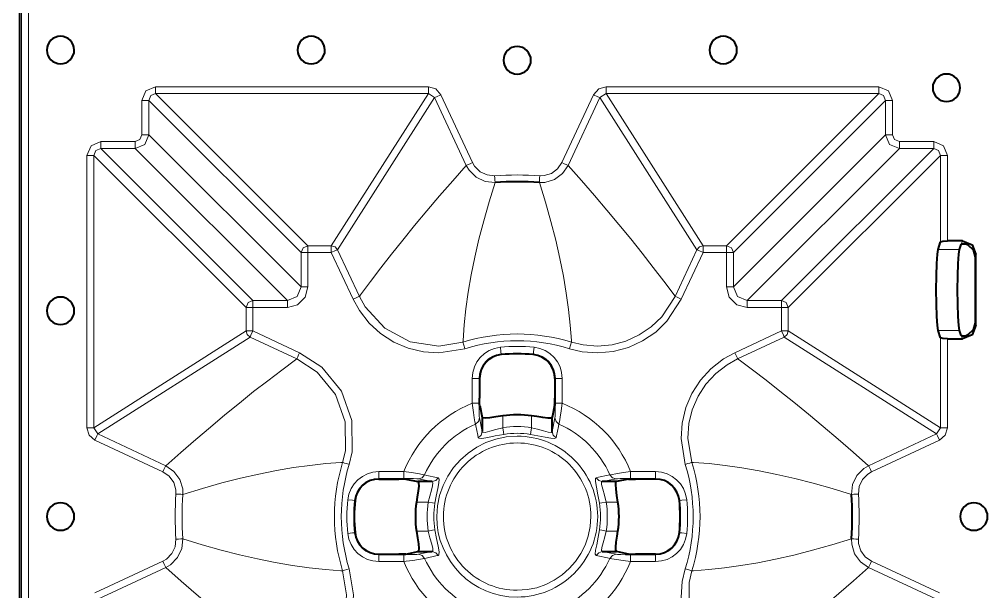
# Model space of a CAD drawing. Header units: millimetres. Extents: x 0 to 2941, y -405 to 1422.
# Drawn here: x 121.6 to 262.6, y 764.8 to 848.2 of the extents above; entities that cross this region are included whole.
import ezdxf

# ---------------------------------------------------------------- set-up
doc = ezdxf.new("R2010")
doc.units = ezdxf.units.MM
doc.layers.add('FINE', color=9, linetype='Continuous')
doc.layers.add('OUTLINE', color=7, linetype='Continuous')

msp = doc.modelspace()

# ---------------------------------------------------------------- linework, layer by layer
at = {"layer": 'FINE', "lineweight": 9}
for p, q in [((121.91, 1265.69), (121.91, 715.72)), ((122.91, 715.72), (122.91, 1265.69)), ((181.13, 838.34), (141.42, 838.34)), ((246.71, 838.34), (207.01, 838.34)), ((139.42, 836.34), (139.42, 831.33)), ((140.42, 836.34), (162.59, 814.17)), ((141.42, 837.34), (181.13, 837.34)), ((181.13, 837.34), (167, 815.17)), ((167.91, 814.59), (182.03, 836.76)), ((181.13, 837.34), (182.03, 836.76)), ((182.03, 836.76), (186.65, 826.86)), ((201.48, 826.86), (206.1, 836.76)), ((206.1, 836.76), (207.01, 837.34)), ((206.1, 836.76), (220.23, 814.59)), ((221.13, 815.17), (207.01, 837.34)), ((207.01, 837.34), (246.71, 837.34)), ((246.71, 837.34), (224.54, 815.17)), ((225.54, 814.17), (247.71, 836.34)), ((247.71, 836.34), (247.71, 831.33)), ((248.71, 831.33), (248.71, 836.34)), ((247.71, 831.33), (225.54, 809.16)), ((138.42, 830.34), (133.42, 830.34)), ((155.59, 807.17), (133.42, 829.34)), ((133.42, 829.34), (138.42, 829.34)), ((138.42, 829.34), (160.6, 807.17)), ((131.42, 828.34), (131.42, 788.63)), ((132.42, 828.34), (154.59, 806.17)), ((132.42, 788.63), (132.42, 828.34)), ((233.54, 806.17), (255.71, 828.34)), ((255.71, 828.34), (255.71, 815.72)), ((163.59, 815.17), (167, 815.17)), ((221.13, 815.17), (224.54, 815.17)), ((258.73, 815.4), (258.89, 815.88)), ((162.59, 809.16), (162.59, 814.17)), ((170.17, 807.36), (167, 814.17)), ((167.91, 814.59), (171.08, 807.78)), ((217.06, 807.78), (220.23, 814.59)), ((221.13, 814.17), (217.96, 807.36)), ((224.54, 814.17), (221.13, 814.17)), ((224.54, 809.16), (224.54, 814.17)), ((225.54, 814.17), (225.54, 809.16)), ((255.36, 814.64), (258.47, 814.64)), ((260.87, 813.87), (260.76, 813.52)), ((171.08, 807.78), (171.24, 808)), ((216.9, 808), (217.06, 807.78)), ((155.59, 807.17), (160.6, 807.17)), ((227.54, 807.17), (232.54, 807.17)), ((154.59, 802.76), (154.59, 806.17)), ((160.6, 806.17), (155.59, 806.17)), ((233.54, 806.17), (233.54, 802.76)), ((260.76, 803.94), (260.87, 803.59)), ((225.74, 799.58), (232.54, 802.76)), ((258.47, 802.82), (255.36, 802.82)), ((161.97, 798.68), (155.17, 801.85)), ((186.18, 801.36), (186.16, 801.11)), ((201.97, 801.11), (201.96, 801.36)), ((232.96, 801.85), (226.16, 798.68)), ((255.71, 801.75), (255.71, 788.63)), ((256.71, 788.63), (256.71, 801.58)), ((258.89, 801.58), (258.73, 802.06)), ((161.76, 798.52), (161.97, 798.68)), ((191.72, 799.3), (191.72, 799.38)), ((196.42, 799.38), (196.41, 799.3)), ((226.16, 798.68), (226.38, 798.52)), ((187.52, 792.2), (187.52, 795.84)), ((188.52, 795.84), (188.59, 795.84)), ((188.52, 795.84), (188.52, 792.2)), ((199.55, 795.84), (199.62, 795.84)), ((199.62, 792.2), (199.62, 795.84)), ((200.62, 795.84), (200.62, 792.2)), ((188.57, 790.08), (188.97, 788.08)), ((191.96, 788.65), (191.96, 790.37)), ((196.17, 790.37), (196.17, 788.65)), ((199.17, 788.08), (199.56, 790.08)), ((133, 787.73), (132.42, 788.63)), ((255.71, 788.63), (255.14, 787.73)), ((142.9, 783.11), (133, 787.73)), ((255.14, 787.73), (245.23, 783.11)), ((245.65, 782.2), (255.56, 786.82)), ((168.65, 783.59), (168.4, 783.58)), ((219.74, 783.58), (219.49, 783.59)), ((173.92, 782.24), (177.56, 782.24)), ((177.56, 781.24), (173.92, 781.24)), ((173.92, 781.17), (173.92, 781.24)), ((181.68, 780.79), (179.68, 781.18)), ((208.46, 781.18), (206.45, 780.79)), ((210.57, 782.24), (214.22, 782.24)), ((214.22, 781.24), (214.22, 781.17)), ((170.38, 778.04), (170.45, 778.03)), ((179.39, 777.79), (181.11, 777.79)), ((207.02, 777.79), (208.74, 777.79)), ((217.68, 778.03), (217.75, 778.04)), ((170.45, 773.35), (170.38, 773.34)), ((181.11, 773.59), (179.39, 773.59)), ((208.74, 773.59), (207.02, 773.59)), ((217.75, 773.34), (217.68, 773.35)), ((173.92, 770.14), (173.92, 770.21)), ((173.92, 770.14), (177.56, 770.14)), ((206.45, 770.59), (208.46, 770.2)), ((210.57, 770.14), (214.22, 770.14)), ((214.22, 770.21), (214.22, 770.14)), ((142.48, 769.18), (132.57, 764.56)), ((177.56, 769.14), (173.92, 769.14)), ((214.22, 769.14), (210.57, 769.14)), ((133, 763.65), (142.9, 768.27)), ((168.4, 767.8), (168.65, 767.79)), ((219.49, 767.79), (219.74, 767.8)), ((245.23, 768.27), (255.14, 763.65))]:
    msp.add_line(p, q, dxfattribs=at)
for points in [[(141.42, 838.34), (140.01, 837.75), (139.42, 836.34)], [(141.42, 838.34), (141.42, 837.65), (141.42, 837.34)], [(181.13, 838.34), (181.13, 837.65), (181.13, 837.34)], [(187.55, 827.28), (182.94, 837.18), (182.2, 838.02), (181.13, 838.34)], [(207.01, 838.34), (205.93, 838.02), (205.2, 837.18)], [(207.01, 838.34), (207.01, 837.65), (207.01, 837.34)], [(246.71, 838.34), (246.71, 837.65), (246.71, 837.34)], [(248.71, 836.34), (248.13, 837.75), (246.71, 838.34)], [(139.42, 836.34), (140.11, 836.34), (140.42, 836.34)], [(162.59, 809.16), (140.42, 831.33), (140.42, 836.34), (140.71, 837.05), (141.42, 837.34)], [(162.59, 814.17), (162.89, 814.87), (163.59, 815.17), (141.42, 837.34)], [(182.94, 837.18), (182.31, 836.89), (182.03, 836.76)], [(205.2, 837.18), (200.58, 827.28), (199.95, 826.36), (199.05, 825.71), (197.98, 825.39), (197.36, 825.37)], [(205.2, 837.18), (205.82, 836.89), (206.1, 836.76)], [(246.71, 837.34), (247.42, 837.05), (247.71, 836.34)], [(248.71, 836.34), (248.02, 836.34), (247.71, 836.34)], [(138.42, 829.34), (139.83, 829.92), (140.42, 831.33)], [(139.42, 831.33), (139.13, 830.63), (138.42, 830.34)], [(139.42, 831.33), (140.11, 831.33), (140.42, 831.33)], [(248.71, 831.33), (248.02, 831.33), (247.71, 831.33)], [(247.71, 831.33), (248.3, 829.92), (249.71, 829.34)], [(254.71, 830.34), (249.71, 830.34), (249, 830.63), (248.71, 831.33)], [(133.42, 830.34), (132.01, 829.75), (131.42, 828.34)], [(132.42, 828.34), (132.71, 829.05), (133.42, 829.34)], [(133.42, 830.34), (133.42, 829.65), (133.42, 829.34)], [(138.42, 830.34), (138.42, 829.65), (138.42, 829.34)], [(227.54, 807.17), (249.71, 829.34), (254.71, 829.34)], [(254.71, 829.34), (232.54, 807.17), (233.25, 806.87), (233.54, 806.17)], [(249.71, 830.34), (249.71, 829.65), (249.71, 829.34)], [(254.71, 830.34), (254.71, 829.65), (254.71, 829.34)], [(256.71, 815.88), (256.71, 828.34), (256.13, 829.75), (254.71, 830.34)], [(254.71, 829.34), (255.42, 829.05), (255.71, 828.34)], [(131.42, 828.34), (132.11, 828.34), (132.42, 828.34)], [(256.71, 828.34), (256.02, 828.34), (255.71, 828.34)], [(186.65, 826.86), (184.68, 824.62), (182.77, 822.42), (180.92, 820.25), (179.13, 818.11), (177.41, 816), (175.77, 813.95), (174.2, 811.94), (172.69, 809.96), (171.24, 808)], [(187.55, 827.28), (187.22, 827.12), (186.93, 826.99), (186.73, 826.9), (186.65, 826.86)], [(186.65, 826.86), (187.06, 826.16), (188.09, 825.14), (189.4, 824.52), (190.84, 824.38)], [(190.78, 825.37), (189.67, 825.49), (188.66, 825.96), (187.87, 826.74), (187.55, 827.28)], [(197.29, 824.38), (198.1, 824.4), (199.49, 824.81), (200.66, 825.67), (201.48, 826.86)], [(200.58, 827.28), (200.91, 827.12), (201.2, 826.99), (201.4, 826.9), (201.48, 826.86)], [(216.9, 808), (215.42, 809.99), (213.88, 812.01), (212.27, 814.07), (210.6, 816.15), (208.88, 818.26), (207.12, 820.37), (205.3, 822.5), (203.42, 824.66), (201.48, 826.86)], [(190.78, 825.37), (190.8, 825), (190.82, 824.69), (190.84, 824.47), (190.84, 824.38)], [(197.36, 825.37), (197.33, 825), (197.31, 824.69), (197.3, 824.47), (197.29, 824.38)], [(186.18, 801.36), (186.35, 803.62), (186.61, 805.97), (186.95, 808.4), (187.38, 810.91), (187.9, 813.5), (188.5, 816.12), (189.19, 818.8), (189.97, 821.56), (190.84, 824.38)], [(197.29, 824.38), (198.18, 821.51), (198.97, 818.71), (199.67, 815.97), (200.27, 813.32), (200.79, 810.73), (201.2, 808.27), (201.54, 805.88), (201.79, 803.58), (201.96, 801.36)], [(163.59, 814.17), (163.59, 814.85), (163.59, 815.17)], [(167, 814.17), (167, 814.85), (167, 815.17)], [(167, 815.17), (167.54, 815.01), (167.91, 814.59)], [(220.23, 814.59), (220.6, 815.01), (221.13, 815.17)], [(221.13, 814.17), (221.13, 814.85), (221.13, 815.17)], [(224.54, 814.17), (224.54, 814.85), (224.54, 815.17)], [(224.54, 815.17), (225.25, 814.87), (225.54, 814.17)], [(163.59, 814.17), (162.9, 814.17), (162.59, 814.17)], [(167, 814.17), (163.59, 814.17), (163.59, 809.16)], [(167, 814.17), (167.62, 814.46), (167.91, 814.59)], [(221.13, 814.17), (220.51, 814.46), (220.23, 814.59)], [(224.54, 814.17), (225.23, 814.17), (225.54, 814.17)], [(163.59, 809.16), (163.19, 807.66), (162.09, 806.57), (160.6, 806.17)], [(160.6, 807.17), (162.01, 807.75), (162.59, 809.16)], [(163.59, 809.16), (162.9, 809.16), (162.59, 809.16)], [(227.54, 806.17), (226.04, 806.57), (224.94, 807.66), (224.54, 809.16)], [(224.54, 809.16), (225.23, 809.16), (225.54, 809.16)], [(225.54, 809.16), (226.12, 807.75), (227.54, 807.17)], [(154.59, 806.17), (154.89, 806.87), (155.59, 807.17)], [(155.59, 806.17), (155.59, 806.85), (155.59, 807.17)], [(160.6, 806.17), (160.6, 806.85), (160.6, 807.17)], [(170.17, 807.36), (170.51, 807.52), (170.8, 807.65), (170.99, 807.75), (171.08, 807.78)], [(186.46, 800.16), (182.67, 799.55), (180.43, 799.7), (178.18, 800.24), (176.11, 801.12), (174.17, 802.37), (172.51, 803.89), (171.09, 805.71), (170.17, 807.36)], [(171.08, 807.78), (171.92, 806.26), (174.78, 803.16), (178.49, 801.18), (182.65, 800.55), (186.16, 801.11)], [(217.96, 807.36), (215.86, 804.15), (214.24, 802.59), (212.33, 801.29), (210.29, 800.35), (208.05, 799.75), (205.82, 799.55), (203.51, 799.72), (201.67, 800.16)], [(201.97, 801.11), (203.67, 800.71), (205.75, 800.54), (207.88, 800.74), (209.89, 801.27), (211.84, 802.16), (213.57, 803.33), (215.11, 804.81), (217.06, 807.78)], [(217.96, 807.36), (217.63, 807.52), (217.34, 807.65), (217.14, 807.75), (217.06, 807.78)], [(227.54, 806.17), (227.54, 806.85), (227.54, 807.17)], [(232.54, 806.17), (232.54, 806.85), (232.54, 807.17)], [(154.59, 806.17), (154.9, 806.17), (155.59, 806.17)], [(155.59, 806.17), (155.59, 802.76), (162.39, 799.58)], [(232.54, 802.76), (232.54, 806.17), (227.54, 806.17)], [(232.54, 806.17), (233.23, 806.17), (233.54, 806.17)], [(133, 787.73), (155.17, 801.85), (154.75, 802.22), (154.59, 802.76), (132.42, 788.63)], [(154.59, 802.76), (154.9, 802.76), (155.59, 802.76)], [(155.17, 801.85), (155.3, 802.13), (155.59, 802.76)], [(232.54, 802.76), (232.83, 802.13), (232.96, 801.85)], [(232.54, 802.76), (233.23, 802.76), (233.54, 802.76)], [(255.71, 788.63), (233.54, 802.76), (233.38, 802.22), (232.96, 801.85), (255.14, 787.73)], [(186.46, 800.16), (186.35, 800.51), (186.26, 800.81), (186.19, 801.02), (186.16, 801.11)], [(201.67, 800.16), (201.78, 800.51), (201.88, 800.81), (201.94, 801.02), (201.97, 801.11)], [(161.97, 798.68), (162.01, 798.76), (162.1, 798.96), (162.24, 799.25), (162.39, 799.58)], [(162.39, 799.58), (165.61, 797.49), (168.47, 793.96), (170, 789.68), (170.03, 785.13), (169.6, 783.3)], [(191.72, 799.38), (191.69, 799.68), (191.62, 800.37)], [(196.42, 799.38), (196.45, 799.68), (196.52, 800.37)], [(218.53, 783.3), (217.92, 787.08), (218.07, 789.33), (218.61, 791.58), (219.49, 793.65), (220.75, 795.59), (222.26, 797.25), (224.09, 798.67), (225.74, 799.58)], [(225.74, 799.58), (225.89, 799.25), (226.03, 798.96), (226.12, 798.76), (226.16, 798.68)], [(161.76, 798.52), (159.77, 797.04), (157.74, 795.5), (155.69, 793.9), (153.61, 792.23), (151.5, 790.5), (149.39, 788.74), (147.26, 786.92), (145.09, 785.05), (142.9, 783.11)], [(168.65, 783.59), (169.05, 785.29), (169.02, 789.5), (167.6, 793.47), (164.95, 796.74), (161.97, 798.68)], [(226.16, 798.68), (224.63, 797.83), (222.99, 796.56), (221.54, 794.98), (220.4, 793.23), (219.56, 791.27), (219.07, 789.24), (218.92, 787.1), (219.49, 783.59)], [(245.23, 783.11), (243, 785.08), (240.8, 786.99), (238.63, 788.84), (236.49, 790.63), (234.37, 792.35), (232.33, 793.98), (230.32, 795.56), (228.33, 797.07), (226.38, 798.52)], [(188.52, 795.84), (188.21, 795.84), (187.52, 795.84)], [(199.62, 795.84), (199.92, 795.84), (200.62, 795.84)], [(188.52, 792.2), (188.21, 792.2), (187.52, 792.2)], [(187.98, 789.18), (187.91, 789.5), (187.81, 790.07), (187.69, 790.87), (187.56, 791.86), (187.52, 792.2)], [(188.52, 792.2), (188.52, 791.96), (188.52, 791.26), (188.53, 790.7), (188.55, 790.3), (188.57, 790.08)], [(199.56, 790.08), (199.58, 790.29), (199.6, 790.77), (199.61, 791.44), (199.62, 792.2)], [(200.62, 792.2), (199.92, 792.2), (199.62, 792.2)], [(200.62, 792.2), (200.48, 791.12), (200.34, 790.16), (200.22, 789.49), (200.15, 789.18)], [(188.57, 790.08), (188.41, 789.55), (187.98, 789.18)], [(200.15, 789.18), (199.72, 789.55), (199.56, 790.08)], [(131.42, 788.63), (132.11, 788.63), (132.42, 788.63)], [(131.42, 788.63), (131.73, 787.56), (132.57, 786.82), (142.48, 782.2)], [(188.97, 788.08), (189.03, 787.98), (189.39, 787.97), (190.07, 788.14), (190.96, 788.4), (191.96, 788.65)], [(192.12, 787.67), (192.07, 788.01), (191.96, 788.65)], [(196.01, 787.67), (196.07, 788.01), (196.17, 788.65)], [(196.17, 788.65), (197.03, 788.44), (197.91, 788.19), (198.57, 788.01), (199, 787.95), (199.17, 788.08)], [(255.56, 786.82), (256.4, 787.56), (256.71, 788.63)], [(256.71, 788.63), (256.02, 788.63), (255.71, 788.63)], [(132.57, 786.82), (132.86, 787.44), (133, 787.73)], [(188.4, 787.19), (188.81, 787.56), (188.97, 788.08)], [(199.73, 787.19), (199.32, 787.56), (199.17, 788.08)], [(255.56, 786.82), (255.27, 787.44), (255.14, 787.73)], [(142.48, 782.2), (142.63, 782.54), (142.77, 782.83), (142.86, 783.03), (142.9, 783.11)], [(145.38, 778.91), (145.36, 779.73), (144.94, 781.11), (144.09, 782.28), (142.9, 783.11)], [(145.38, 778.91), (148.25, 779.8), (151.05, 780.59), (153.78, 781.29), (156.44, 781.89), (159.03, 782.41), (161.49, 782.83), (163.87, 783.16), (166.18, 783.41), (168.4, 783.58)], [(168.65, 783.59), (168.73, 783.57), (168.94, 783.5), (169.25, 783.41), (169.6, 783.3)], [(218.53, 783.3), (218.89, 783.41), (219.19, 783.5), (219.4, 783.57), (219.49, 783.59)], [(219.74, 783.58), (222, 783.41), (224.35, 783.15), (226.78, 782.81), (229.29, 782.38), (231.88, 781.85), (234.5, 781.25), (237.18, 780.56), (239.93, 779.78), (242.75, 778.91)], [(245.23, 783.11), (244.53, 782.7), (243.52, 781.67), (242.9, 780.36), (242.75, 778.91)], [(245.65, 782.2), (245.5, 782.54), (245.36, 782.83), (245.27, 783.03), (245.23, 783.11)], [(142.48, 782.2), (143.39, 781.57), (144.05, 780.67), (144.37, 779.6), (144.38, 778.98)], [(173.92, 782.24), (173.92, 781.55), (173.92, 781.24)], [(177.56, 782.24), (177.56, 781.55), (177.56, 781.24)], [(177.56, 782.24), (178.64, 782.1), (179.6, 781.96), (180.27, 781.84), (180.57, 781.78)], [(179.68, 781.18), (179.46, 781.2), (178.99, 781.22), (178.32, 781.24), (177.56, 781.24)], [(180.57, 781.78), (180.21, 781.35), (179.68, 781.18)], [(182.56, 781.36), (182.2, 780.95), (181.68, 780.79)], [(206.05, 777.64), (205.82, 778.88), (205.59, 779.98), (205.45, 780.82), (205.47, 781.27), (205.57, 781.36), (205.92, 781.43), (207.31, 781.73), (207.56, 781.78)], [(206.45, 780.79), (205.93, 780.95), (205.57, 781.36)], [(207.56, 781.78), (207.87, 781.85), (208.44, 781.94), (209.24, 782.07), (210.24, 782.2), (210.57, 782.24)], [(208.46, 781.18), (207.92, 781.35), (207.56, 781.78)], [(214.22, 781.24), (210.57, 781.24), (210.34, 781.24), (209.64, 781.23), (209.08, 781.22), (208.68, 781.2), (208.46, 781.18)], [(210.57, 781.24), (210.57, 781.55), (210.57, 782.24)], [(214.22, 781.24), (214.22, 781.55), (214.22, 782.24)], [(243.75, 778.98), (243.86, 780.09), (244.34, 781.09), (245.12, 781.89), (245.65, 782.2)], [(181.11, 777.79), (181.32, 778.65), (181.57, 779.53), (181.75, 780.19), (181.8, 780.62), (181.68, 780.79)], [(206.45, 780.79), (206.36, 780.73), (206.35, 780.37), (206.52, 779.69), (206.77, 778.8), (207.02, 777.79)], [(144.38, 778.98), (144.75, 778.96), (145.07, 778.94), (145.29, 778.92), (145.38, 778.91)], [(243.75, 778.98), (243.38, 778.96), (243.06, 778.94), (242.84, 778.92), (242.75, 778.91)], [(169.39, 778.14), (170.08, 778.07), (170.38, 778.04)], [(182.08, 777.64), (181.74, 777.69), (181.11, 777.79)], [(206.05, 777.64), (206.39, 777.69), (207.02, 777.79)], [(217.75, 778.04), (218.05, 778.07), (218.75, 778.14)], [(170.38, 773.34), (170.08, 773.31), (169.39, 773.24)], [(181.11, 773.59), (181.74, 773.69), (182.08, 773.75)], [(181.68, 770.59), (181.78, 770.65), (181.79, 771.02), (181.62, 771.69), (181.36, 772.58), (181.11, 773.59)], [(182.08, 773.75), (182.31, 772.5), (182.54, 771.4), (182.68, 770.56), (182.66, 770.11), (182.56, 770.03)], [(207.56, 769.6), (207.21, 769.68), (205.82, 769.97), (205.57, 770.03), (205.44, 770.24), (205.48, 770.78), (205.64, 771.6), (205.86, 772.69), (206.05, 773.75)], [(206.05, 773.75), (206.39, 773.69), (207.02, 773.59)], [(207.02, 773.59), (206.82, 772.73), (206.56, 771.85), (206.38, 771.19), (206.33, 770.76), (206.45, 770.59)], [(217.75, 773.34), (218.05, 773.31), (218.75, 773.24)], [(144.38, 772.4), (144.27, 771.29), (143.8, 770.29), (143.02, 769.49), (142.48, 769.18)], [(142.9, 768.27), (143.6, 768.68), (144.62, 769.72), (145.23, 771.03), (145.38, 772.47)], [(144.38, 772.4), (144.75, 772.42), (145.07, 772.45), (145.29, 772.46), (145.38, 772.47)], [(168.4, 767.8), (166.14, 767.98), (163.79, 768.23), (161.36, 768.57), (158.84, 769.01), (156.25, 769.53), (153.64, 770.13), (150.95, 770.82), (148.2, 771.6), (145.38, 772.47)], [(242.75, 772.47), (239.88, 771.58), (237.08, 770.79), (234.35, 770.09), (231.69, 769.49), (229.11, 768.97), (226.64, 768.55), (224.26, 768.22), (221.96, 767.97), (219.74, 767.8)], [(243.75, 772.4), (243.38, 772.42), (243.06, 772.45), (242.84, 772.46), (242.75, 772.47)], [(242.75, 772.47), (242.78, 771.65), (243.19, 770.27), (244.04, 769.1), (245.23, 768.27)], [(255.56, 764.56), (245.65, 769.18), (244.74, 769.81), (244.09, 770.71), (243.77, 771.78), (243.75, 772.4)], [(173.92, 770.14), (173.92, 769.83), (173.92, 769.14)], [(177.56, 770.14), (177.79, 770.14), (178.49, 770.15), (179.05, 770.16), (179.46, 770.18), (179.68, 770.2), (181.68, 770.59)], [(177.56, 770.14), (177.56, 769.83), (177.56, 769.14)], [(179.68, 770.2), (180.21, 770.03), (180.57, 769.6)], [(182.56, 770.03), (182.21, 769.95), (180.82, 769.65), (180.57, 769.6)], [(181.68, 770.59), (182.2, 770.43), (182.56, 770.03)], [(205.57, 770.03), (205.93, 770.43), (206.45, 770.59)], [(207.56, 769.6), (207.92, 770.03), (208.46, 770.2)], [(208.46, 770.2), (208.67, 770.18), (209.15, 770.16), (209.82, 770.14), (210.57, 770.14)], [(210.57, 769.14), (210.57, 769.83), (210.57, 770.14)], [(214.22, 769.14), (214.22, 769.83), (214.22, 770.14)], [(142.48, 769.18), (142.63, 768.84), (142.77, 768.55), (142.86, 768.36), (142.9, 768.27)], [(180.57, 769.6), (180.26, 769.54), (179.69, 769.44), (178.89, 769.31), (177.89, 769.18), (177.56, 769.14)], [(210.57, 769.14), (209.49, 769.28), (208.54, 769.42), (207.86, 769.54), (207.56, 769.6)], [(245.65, 769.18), (245.5, 768.84), (245.36, 768.55), (245.27, 768.36), (245.23, 768.27)], [(142.9, 768.27), (145.13, 766.3), (147.33, 764.39), (149.51, 762.54), (151.65, 760.76), (153.76, 759.03), (155.8, 757.4), (157.82, 755.83), (159.8, 754.31), (161.76, 752.86)], [(161.97, 752.7), (163.5, 753.55), (165.15, 754.82), (166.6, 756.4), (167.73, 758.15), (168.57, 760.12), (169.06, 762.14), (169.21, 764.28), (168.65, 767.79)], [(169.6, 768.08), (170.21, 764.3), (170.06, 762.05), (169.52, 759.8), (168.64, 757.73), (167.39, 755.79), (165.87, 754.13), (164.04, 752.71), (162.39, 751.8)], [(168.65, 767.79), (168.73, 767.81), (168.94, 767.88), (169.25, 767.97), (169.6, 768.08)], [(225.74, 751.8), (222.53, 753.89), (220.97, 755.51), (219.66, 757.43), (218.73, 759.47), (218.13, 761.7), (217.92, 763.94), (218.1, 766.25), (218.53, 768.08)], [(218.53, 768.08), (218.89, 767.97), (219.19, 767.88), (219.4, 767.81), (219.49, 767.79)], [(219.49, 767.79), (219.09, 766.09), (219.11, 761.88), (220.53, 757.91), (223.19, 754.64), (226.16, 752.7)], [(226.38, 752.86), (228.37, 754.34), (230.39, 755.88), (232.44, 757.49), (234.52, 759.15), (236.64, 760.88), (238.74, 762.64), (240.88, 764.46), (243.04, 766.33), (245.23, 768.27)]]:
    msp.add_lwpolyline(points, dxfattribs=at)
for points in [[(197.36, 825.37, 0.033099), (190.78, 825.37)], [(201.97, 801.11, 0.151876), (186.16, 801.11)], [(201.67, 800.16, 0.151863), (186.46, 800.16)], [(191.62, 800.37, 0.385496), (187.52, 795.84)], [(196.52, 800.37, 0.049525), (191.62, 800.37)], [(196.42, 799.38, 0.049515), (191.72, 799.38)], [(200.62, 795.84, 0.38553), (196.52, 800.37)], [(191.72, 799.38, 0.385547), (188.52, 795.84)], [(199.62, 795.84, 0.38552), (196.42, 799.38)], [(187.52, 792.2, 0.206662), (177.56, 782.24)], [(210.57, 782.24, 0.206656), (200.62, 792.2)], [(200.15, 789.18), (200.08, 788.84), (199.78, 787.44), (199.73, 787.19), (199.52, 787.06), (198.98, 787.1), (198.16, 787.26), (197.07, 787.48), (196.01, 787.67, 0.080573), (192.12, 787.67), (190.88, 787.45), (189.78, 787.22), (188.94, 787.07), (188.49, 787.1), (188.4, 787.19), (188.33, 787.54), (188.03, 788.94), (187.98, 789.18, 0.182773), (180.57, 781.78), (180.92, 781.7), (182.32, 781.41), (182.56, 781.36), (182.69, 781.14), (182.66, 780.6), (182.5, 779.78), (182.27, 778.69), (182.08, 777.64, 0.080622), (182.08, 773.75)], [(196.17, 788.65, 0.080657), (191.96, 788.65)], [(207.56, 781.78, 0.182781), (200.15, 789.18)], [(168.65, 783.59, 0.151871), (168.65, 767.79)], [(169.6, 783.3, 0.151877), (169.6, 768.08)], [(218.53, 768.08, 0.15187), (218.53, 783.3)], [(219.49, 767.79, 0.151871), (219.49, 783.59)], [(173.92, 782.24, 0.385527), (169.39, 778.14, 0.049516), (169.39, 773.24)], [(173.92, 781.24, 0.385528), (170.38, 778.04)], [(218.75, 778.14, 0.385519), (214.22, 782.24)], [(217.75, 778.04, 0.385524), (214.22, 781.24)], [(144.38, 778.98, 0.033066), (144.38, 772.4)], [(145.38, 778.91, 0.033086), (145.38, 772.47)], [(243.75, 772.4, 0.033069), (243.75, 778.98)], [(170.38, 778.04, 0.049522), (170.38, 773.34)], [(181.11, 777.79, 0.080633), (181.11, 773.59)], [(206.05, 773.75, 0.080633), (206.05, 777.64)], [(207.02, 773.59, 0.080606), (207.02, 777.79)], [(217.75, 773.34, 0.049515), (217.75, 778.04)], [(218.75, 773.24, 0.049516), (218.75, 778.14)], [(169.39, 773.24, 0.385531), (173.92, 769.14)], [(170.38, 773.34, 0.385537), (173.92, 770.14)], [(214.22, 770.14, 0.385528), (217.75, 773.34)], [(214.22, 769.14, 0.385515), (218.75, 773.24)], [(177.56, 769.14, 0.206662), (187.52, 759.19)], [(180.57, 769.6, 0.182788), (187.98, 762.2)], [(200.15, 762.2, 0.182777), (207.56, 769.6)], [(200.62, 759.19, 0.206644), (210.57, 769.14)]]:
    msp.add_lwpolyline(points, format="xyb", dxfattribs=at)
for points in [[(182.34, 775.69, 0.41421), (194.07, 763.96, 0.414217), (205.79, 775.69, 0.414215), (194.07, 787.42), (192.48, 787.31), (190.96, 787), (189.52, 786.49), (188.17, 785.81), (186.92, 784.96), (185.79, 783.97), (184.8, 782.84), (183.95, 781.59), (183.27, 780.24), (182.76, 778.79), (182.45, 777.27)], [(204.81, 775.69, 0.414215), (194.07, 786.43, 0.414214), (183.32, 775.69, 0.414214), (194.07, 764.95), (195.52, 765.05), (196.91, 765.33), (198.23, 765.8), (199.47, 766.42), (200.61, 767.2), (201.65, 768.11), (202.56, 769.14), (203.33, 770.29), (203.96, 771.53), (204.42, 772.85), (204.71, 774.24)]]:
    msp.add_lwpolyline(points, format="xyb", close=True, dxfattribs=at)
at = {"layer": 'OUTLINE', "lineweight": 40}
for p, q in [((255.36, 814.64), (255.71, 815.72)), ((258.89, 815.88), (256.71, 815.88)), ((258.47, 814.64), (258.7, 815.36)), ((258.7, 815.36), (258.73, 815.4)), ((260.87, 803.59), (260.87, 813.87)), ((255.71, 801.75), (255.36, 802.82)), ((256.71, 801.58), (258.89, 801.58)), ((258.73, 802.06), (258.7, 802.1)), ((188.59, 795.84), (188.59, 792.93)), ((199.55, 795.84), (199.55, 792.93)), ((188.62, 791.9), (188.97, 790.15)), ((188.97, 790.15), (188.97, 788.08)), ((199.17, 788.08), (199.17, 790.15)), ((173.92, 781.17), (176.83, 781.17)), ((177.85, 781.14), (179.6, 780.79)), ((210.28, 781.14), (208.53, 780.79)), ((214.22, 781.17), (211.31, 781.17)), ((181.68, 780.79), (179.6, 780.79)), ((208.53, 780.79), (206.45, 780.79)), ((173.92, 770.21), (176.83, 770.21)), ((177.85, 770.24), (179.6, 770.59)), ((179.6, 770.59), (181.68, 770.59)), ((206.45, 770.59), (208.53, 770.59)), ((210.28, 770.24), (208.53, 770.59)), ((214.22, 770.21), (211.31, 770.21))]:
    msp.add_line(p, q, dxfattribs=at)
for points in [[(121.58, 1265.69), (121.58, 135.69, 0.414211), (131.57, 125.7)], [(197.29, 824.38, 0.033096), (190.84, 824.38)], [(191.72, 799.3, 0.385497), (188.59, 795.84)], [(196.41, 799.3, 0.049497), (191.72, 799.3)], [(199.55, 795.84, 0.385525), (196.41, 799.3)], [(196.17, 790.37, 0.071259), (191.96, 790.37)], [(173.92, 781.17, 0.385523), (170.45, 778.03)], [(217.68, 778.03, 0.38557), (214.22, 781.17)], [(242.75, 772.47, 0.033084), (242.75, 778.91)], [(170.45, 778.03, 0.049531), (170.45, 773.35)], [(179.39, 777.79, 0.071313), (179.39, 773.59)], [(208.74, 773.59, 0.071305), (208.74, 777.79)], [(214.22, 770.21, 0.385525), (217.68, 773.35, 0.049503), (217.68, 778.03)], [(170.45, 773.35, 0.385565), (173.92, 770.21)]]:
    msp.add_lwpolyline(points, format="xyb", dxfattribs=at)
for points in [[(129.57, 843.69, 0.414201), (127.57, 845.69, 0.414226), (125.57, 843.69, 0.414201), (127.57, 841.69, 0.414226)], [(166.07, 843.69, 0.414204), (164.07, 845.69, 0.414207), (162.07, 843.69, 0.41422), (164.07, 841.69, 0.414223)], [(222.07, 843.69, 0.414201), (224.07, 841.69, 0.414201), (226.07, 843.69, 0.414226), (224.07, 845.69, 0.414226)], [(192.07, 842.19, 0.414201), (194.07, 840.19, 0.414226), (196.07, 842.19, 0.414226), (194.07, 844.19, 0.414201)], [(254.57, 838.19, 0.414201), (256.57, 836.19, 0.414226), (258.57, 838.19, 0.414226), (256.57, 840.19, 0.414201)], [(125.57, 805.69, 0.414201), (127.57, 803.69, 0.414226), (129.57, 805.69, 0.414226), (127.57, 807.69, 0.414201)], [(125.57, 775.69, 0.414201), (127.57, 773.69, 0.414226), (129.57, 775.69, 0.414226), (127.57, 777.69, 0.414201)], [(262.57, 775.69, 0.414226), (260.57, 777.69, 0.414182), (258.57, 775.69, 0.41422), (260.57, 773.69, 0.414226)]]:
    msp.add_lwpolyline(points, format="xyb", close=True, dxfattribs=at)
for points in [[(255.71, 815.72), (256.02, 815.83), (256.71, 815.88)], [(258.73, 815.4), (258.87, 815.45), (259.09, 815.46), (259.36, 815.43), (259.63, 815.33), (259.7, 815.3)], [(258.89, 815.88), (260.29, 815.29), (260.87, 813.87)], [(259.7, 815.3), (260.47, 814.56), (260.76, 813.52)], [(255.36, 802.82), (255.25, 803.53), (255.16, 804.87), (255.1, 806.68), (255.08, 808.73), (255.1, 810.78), (255.16, 812.59), (255.25, 813.93), (255.36, 814.64)], [(258.7, 802.1), (258.47, 802.82), (258.36, 803.53), (258.27, 804.87), (258.21, 806.68), (258.19, 808.73), (258.21, 810.78), (258.27, 812.59), (258.36, 813.93), (258.47, 814.64)], [(260.76, 813.52), (260.76, 803.94), (260.47, 802.9), (259.7, 802.16)], [(260.87, 803.59), (260.29, 802.17), (258.89, 801.58)], [(256.71, 801.58), (256.02, 801.63), (255.71, 801.75)], [(259.7, 802.16), (259.43, 802.05), (259.17, 802), (258.95, 802), (258.79, 802.04), (258.73, 802.06)], [(188.62, 791.9), (188.6, 792.01), (188.6, 792.22), (188.59, 792.5), (188.59, 792.84), (188.59, 792.93)], [(199.52, 791.9), (199.53, 792.01), (199.54, 792.22), (199.54, 792.5), (199.55, 792.84), (199.55, 792.93)], [(199.52, 791.9), (199.17, 790.15), (198.98, 790.04), (198.51, 790.04), (197.81, 790.12), (196.91, 790.26), (196.17, 790.37)], [(191.96, 790.37), (190.96, 790.22), (190.07, 790.09), (189.41, 790.03), (189.04, 790.07), (188.97, 790.15)], [(177.85, 781.14), (177.74, 781.15), (177.54, 781.16), (177.26, 781.17), (176.92, 781.17), (176.83, 781.17)], [(210.28, 781.14), (210.39, 781.15), (210.59, 781.16), (210.87, 781.17), (211.21, 781.17), (211.31, 781.17)], [(179.6, 780.79), (179.71, 780.61), (179.72, 780.14), (179.63, 779.43), (179.5, 778.53), (179.39, 777.79)], [(208.74, 777.79), (208.59, 778.79), (208.47, 779.68), (208.41, 780.35), (208.45, 780.72), (208.53, 780.79)], [(179.39, 773.59), (179.54, 772.59), (179.67, 771.7), (179.73, 771.03), (179.68, 770.66), (179.6, 770.59)], [(208.53, 770.59), (208.42, 770.77), (208.42, 771.24), (208.5, 771.95), (208.63, 772.85), (208.74, 773.59)], [(177.85, 770.24), (177.74, 770.23), (177.54, 770.22), (177.26, 770.21), (176.92, 770.21), (176.83, 770.21)], [(210.28, 770.24), (210.39, 770.23), (210.59, 770.22), (210.87, 770.21), (211.21, 770.21), (211.31, 770.21)]]:
    msp.add_lwpolyline(points, dxfattribs=at)

doc.saveas('drawing.dxf')
